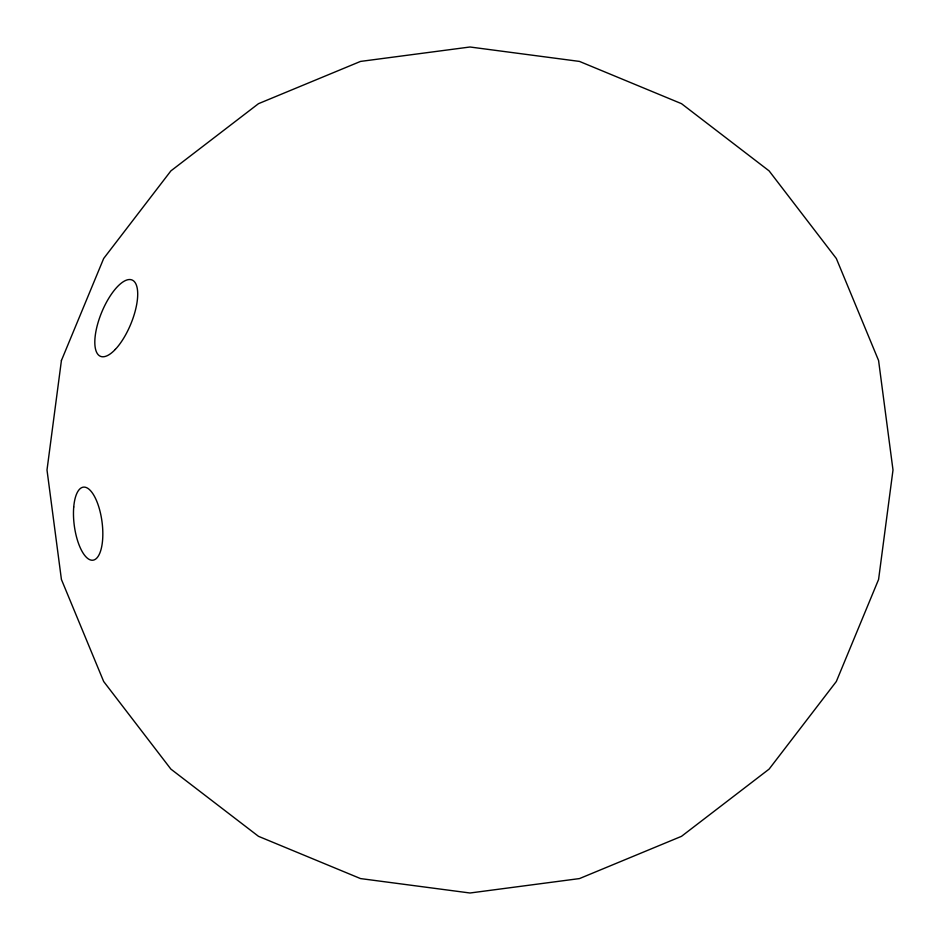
<?xml version="1.0" encoding="UTF-8"?>
<svg xmlns="http://www.w3.org/2000/svg" width="940" height="940" viewBox="0 0 940 940"><rect width="100%" height="100%" fill="white"/><g stroke="black" fill="none" stroke-linecap="round" stroke-linejoin="round"><path stroke-width="1.41" d="M61.417 360.525L47 470L61.417 579.475L103.67 681.5L170.892 769.108L258.5 836.33L360.525 878.583L470 893L579.475 878.583L681.5 836.33L769.108 769.108L836.33 681.5L878.583 579.475L893 470L878.583 360.525L836.33 258.5L769.108 170.892L681.5 103.67L579.475 61.417L470 47L360.525 61.417L258.5 103.67L170.892 170.892L103.67 258.5L61.417 360.525M115.326 349.398A41.313 15.698 -67.5 0 0 135.278 282.846A41.313 15.698 -67.5 0 0 98.16 322.244A41.313 15.698 -67.5 0 0 115.326 349.398M73.731 506.989A36.836 13.994 82.5 0 0 92.954 560.193A36.836 13.994 82.5 0 0 97.76 503.828A36.836 13.994 82.5 0 0 73.731 506.989"/></g></svg>
